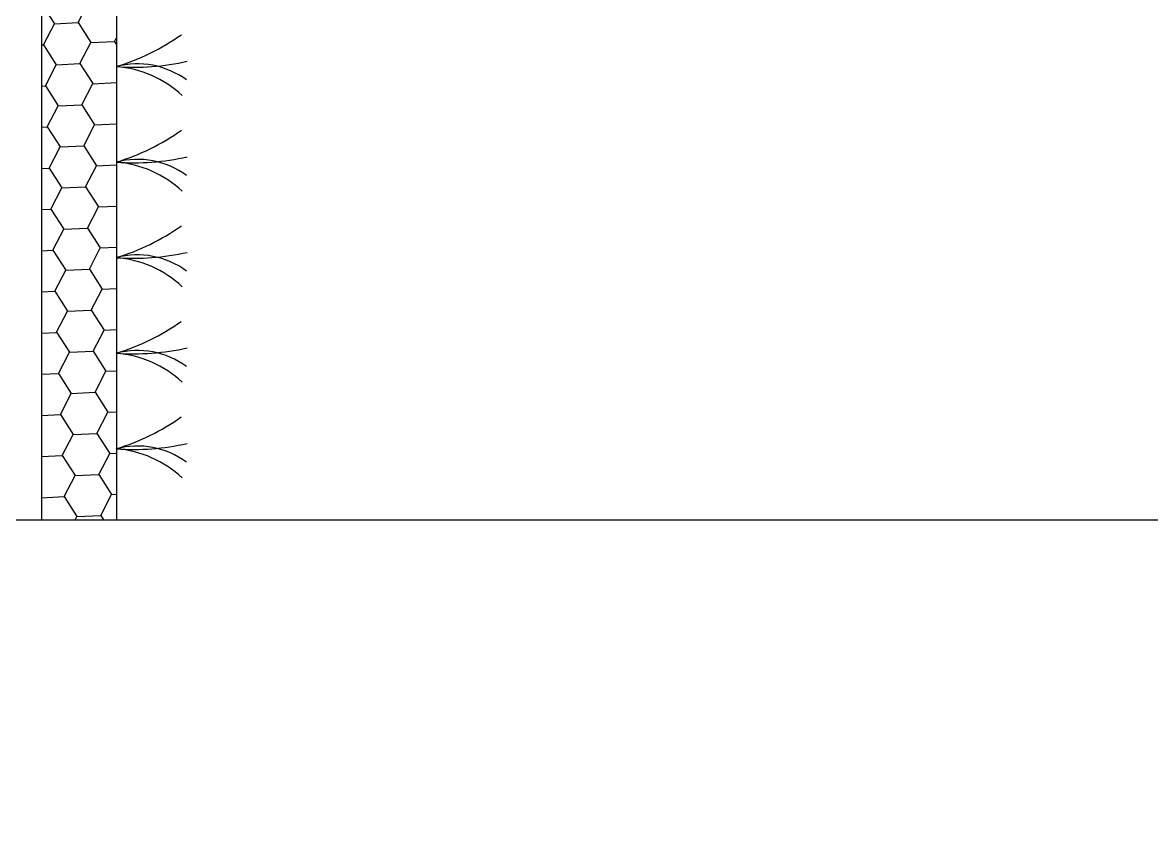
# Model space of a CAD drawing. Header units: feet. Extents: x 50754 to 76410, y 49660 to 67674.
# Drawn here: x 70056.2 to 70185, y 53357.3 to 53448.7 of the extents above; entities that cross this region are included whole.
import ezdxf

# ---------------------------------------------------------------- set-up
doc = ezdxf.new("R2010")
doc.units = ezdxf.units.FT
doc.linetypes.add('Amconstr', pattern=[9999, 9999, 0])
for name, color, linetype in [('1_BUSH', 3, 'Continuous'), ('1_DIM', 1, 'Continuous'), ('1_HATCH', 8, 'Continuous'), ('1_LINE', 4, 'Continuous'), ('CKS_PROPERTY LINE', 5, 'Continuous'), ('MS GATE', 1, 'Continuous')]:
    doc.layers.add(name, color=color, linetype=linetype)

# ---------------------------------------------------------------- blocks, each defined once
blk = doc.blocks.new('admin enlclave road')
at = {"layer": '1_BUSH', "color": 253}
for centre, radius, start, end in [((44848.9373, -5386.5174), 0.6159, 294.9084, 312.9909), ((44849.1531, -5386.4204), 0.6571, 273.8047, 290.42), ((44849.2817, -5387.2802), 0.2212, 61.434, 112.5991), ((44849.2131, -5387.3695), 0.2939, 54.9322, 93.195), ((44848.9721, -5386.7706), 0.6159, 294.9084, 312.9909), ((44849.1879, -5386.6735), 0.6571, 273.8047, 290.42), ((44849.3165, -5387.5333), 0.2212, 61.434, 112.5991), ((44849.2478, -5387.6226), 0.2939, 54.9322, 93.195), ((44849.0069, -5387.0238), 0.6159, 294.9084, 312.9909), ((44849.2227, -5386.9267), 0.6571, 273.8047, 290.42), ((44849.3513, -5387.7865), 0.2212, 61.434, 112.5991), ((44849.2826, -5387.8758), 0.2939, 54.9322, 93.195), ((44849.0415, -5387.277), 0.6159, 294.9084, 312.9909), ((44849.2573, -5387.1799), 0.6571, 273.8047, 290.42), ((44849.3859, -5388.0397), 0.2212, 61.434, 112.5991), ((44849.3173, -5388.129), 0.2939, 54.9322, 93.195), ((44849.0762, -5387.5302), 0.6159, 294.9084, 312.9909), ((44849.292, -5387.4331), 0.6571, 273.8047, 290.42), ((44849.4206, -5388.2929), 0.2212, 61.434, 112.5991), ((44849.352, -5388.3822), 0.2939, 54.9322, 93.195)]:
    blk.add_arc(centre, radius, start, end, dxfattribs=at)
at = {"layer": '1_DIM', "color": 253}
blk.add_lwpolyline([(44847.4221, -5388.5439), (44865.8995, -5386.0043)], dxfattribs=at)
at = {"layer": '1_HATCH', "color": 253, "linetype": 'Continuous'}
for p, q in [((44848.9757, -5386.9366), (44849.0169, -5386.9849)), ((44849.0793, -5386.9734), (44849.1006, -5386.9135)), ((44848.9956, -5387.0447), (44849.0169, -5386.9849)), ((44849.0169, -5386.9849), (44849.0793, -5386.9734)), ((44849.0793, -5386.9734), (44849.1205, -5387.0217)), ((44849.0993, -5387.0815), (44849.1205, -5387.0217)), ((44849.1205, -5387.0217), (44849.183, -5387.0102)), ((44849.183, -5387.0102), (44849.1863, -5387.0007)), ((44849.183, -5387.0102), (44849.1885, -5387.0167)), ((44848.9906, -5387.0456), (44848.9956, -5387.0447)), ((44848.9956, -5387.0447), (44849.0368, -5387.093)), ((44849.0368, -5387.093), (44849.0993, -5387.0815)), ((44849.0993, -5387.0815), (44849.1405, -5387.1298)), ((44849.0156, -5387.1529), (44849.0368, -5387.093)), ((44849.1405, -5387.1299), (44849.2025, -5387.1184)), ((44849.1192, -5387.1897), (44849.1405, -5387.1298)), ((44849.0056, -5387.1547), (44849.0156, -5387.1529)), ((44849.0156, -5387.1529), (44849.0568, -5387.2012)), ((44849.0355, -5387.261), (44849.0568, -5387.2012)), ((44849.0568, -5387.2012), (44849.1192, -5387.1897)), ((44849.1192, -5387.1897), (44849.1604, -5387.238)), ((44849.1392, -5387.2978), (44849.1604, -5387.238)), ((44849.1604, -5387.238), (44849.2175, -5387.2275)), ((44849.0206, -5387.2638), (44849.0355, -5387.261)), ((44849.0355, -5387.261), (44849.0767, -5387.3094)), ((44849.0767, -5387.3094), (44849.1392, -5387.2979)), ((44849.1392, -5387.2978), (44849.1804, -5387.3462)), ((44849.0555, -5387.3692), (44849.0767, -5387.3094)), ((44849.1591, -5387.406), (44849.1804, -5387.3462)), ((44849.1804, -5387.3462), (44849.2325, -5387.3366)), ((44849.0356, -5387.3729), (44849.0555, -5387.3692)), ((44849.0555, -5387.3692), (44849.0967, -5387.4175)), ((44849.0754, -5387.4774), (44849.0967, -5387.4175)), ((44849.0967, -5387.4175), (44849.1591, -5387.406)), ((44849.1591, -5387.406), (44849.2003, -5387.4543)), ((44849.2003, -5387.4543), (44849.2475, -5387.4456)), ((44849.0506, -5387.4819), (44849.0754, -5387.4774)), ((44849.0754, -5387.4774), (44849.1166, -5387.5257)), ((44849.1791, -5387.5142), (44849.2003, -5387.4543)), ((44849.0954, -5387.5855), (44849.1166, -5387.5257)), ((44849.1166, -5387.5257), (44849.1791, -5387.5142)), ((44849.1791, -5387.5142), (44849.2203, -5387.5625)), ((44849.199, -5387.6223), (44849.2203, -5387.5625)), ((44849.2203, -5387.5625), (44849.2625, -5387.5547)), ((44849.0656, -5387.591), (44849.0954, -5387.5855)), ((44849.0954, -5387.5855), (44849.1366, -5387.6338)), ((44849.1366, -5387.6339), (44849.199, -5387.6223)), ((44849.199, -5387.6223), (44849.2402, -5387.6706)), ((44849.1153, -5387.6937), (44849.1366, -5387.6338)), ((44849.219, -5387.7305), (44849.2402, -5387.6707)), ((44849.2402, -5387.6707), (44849.2775, -5387.6638)), ((44849.0806, -5387.7001), (44849.1153, -5387.6937)), ((44849.1153, -5387.6937), (44849.1565, -5387.742)), ((44849.1353, -5387.8018), (44849.1565, -5387.742)), ((44849.1565, -5387.742), (44849.219, -5387.7305)), ((44849.219, -5387.7305), (44849.2602, -5387.7788)), ((44849.2389, -5387.8387), (44849.2602, -5387.7788)), ((44849.2602, -5387.7788), (44849.2925, -5387.7729)), ((44849.0956, -5387.8092), (44849.1353, -5387.8019)), ((44849.1353, -5387.8018), (44849.1765, -5387.8502)), ((44849.1765, -5387.8502), (44849.2389, -5387.8387)), ((44849.2389, -5387.8386), (44849.2801, -5387.887)), ((44849.1552, -5387.91), (44849.1765, -5387.8502)), ((44849.2589, -5387.9468), (44849.2801, -5387.887)), ((44849.2801, -5387.887), (44849.3074, -5387.8819)), ((44849.1106, -5387.9183), (44849.1552, -5387.91)), ((44849.1552, -5387.91), (44849.1964, -5387.9583)), ((44849.1752, -5388.0182), (44849.1964, -5387.9583)), ((44849.1964, -5387.9583), (44849.2589, -5387.9468)), ((44849.2589, -5387.9468), (44849.3001, -5387.9951)), ((44849.3001, -5387.9951), (44849.3224, -5387.991)), ((44849.1255, -5388.0273), (44849.1752, -5388.0182)), ((44849.1752, -5388.0182), (44849.2164, -5388.0665)), ((44849.2788, -5388.055), (44849.3001, -5387.9951)), ((44849.1951, -5388.1263), (44849.2164, -5388.0665)), ((44849.2164, -5388.0665), (44849.2788, -5388.055)), ((44849.2788, -5388.055), (44849.32, -5388.1033)), ((44849.2988, -5388.1631), (44849.32, -5388.1033)), ((44849.32, -5388.1033), (44849.3374, -5388.1001)), ((44849.1405, -5388.1364), (44849.1951, -5388.1263)), ((44849.1951, -5388.1263), (44849.2363, -5388.1746)), ((44849.2151, -5388.2345), (44849.2363, -5388.1747)), ((44849.2363, -5388.1747), (44849.2988, -5388.1631)), ((44849.2988, -5388.1631), (44849.34, -5388.2115)), ((44849.1555, -5388.2455), (44849.2151, -5388.2345)), ((44849.2151, -5388.2345), (44849.2563, -5388.2828)), ((44849.3187, -5388.2713), (44849.34, -5388.2115)), ((44849.34, -5388.2115), (44849.3524, -5388.2092)), ((44849.2529, -5388.2923), (44849.2563, -5388.2828)), ((44849.2563, -5388.2828), (44849.3187, -5388.2713)), ((44849.3187, -5388.2713), (44849.3278, -5388.282))]:
    blk.add_line(p, q, dxfattribs=at)
at = {"layer": '1_LINE', "color": 253}
for p, q in [((44848.3756, -5381.102), (44849.3618, -5388.2773)), ((44848.1775, -5381.1292), (44849.1636, -5388.3045))]:
    blk.add_line(p, q, dxfattribs=at)
at = {"layer": 'CKS_PROPERTY LINE', "color": 253, "lineweight": -3}
blk.add_lwpolyline([(44506.9382, -5460.5505, -0.129654), (44597.3478, -5422.9148), (44862.0404, -5386.5347)], format="xyb", dxfattribs=at)

msp = doc.modelspace()

# ---------------------------------------------------------------- block references
at = {"layer": 'MS GATE', "linetype": 'Amconstr', "lineweight": 25, "xscale": 42.66674600251998, "yscale": 42.66674600251998, "zscale": 42.66674600251998, "rotation": 352.174150691152}
msp.add_blockref('admin enlclave road', (-1794383.54152, 541708.42207), dxfattribs=at)

doc.saveas('drawing.dxf')
